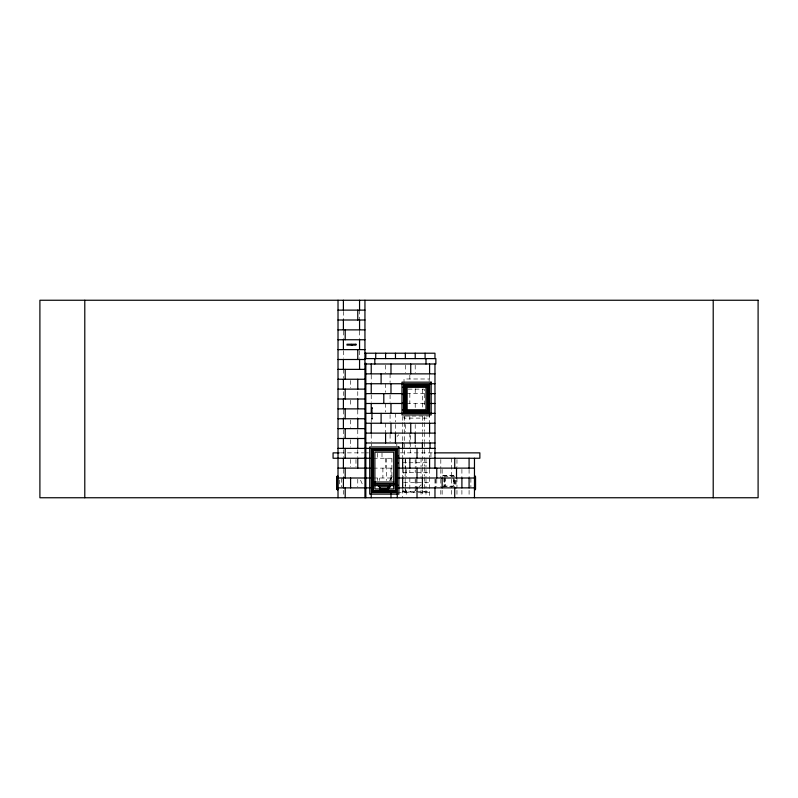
<?xml version="1.0" encoding="UTF-8"?>
<svg xmlns="http://www.w3.org/2000/svg" width="798" height="798" viewBox="0 0 798 798"><rect width="100%" height="100%" fill="white"/><g stroke="black" fill="none" stroke-linecap="round" stroke-linejoin="round"><path stroke-width="0.6" stroke-dasharray="3.99 2.99" d="M389.953 480.695L391.858 477.663M392.277 476.506L389.484 480.546L391.648 480.695M389.703 480.695L392.496 476.655M397.115 436.406L398.761 434.76M416.307 489.573L413.514 492.366L413.514 491.468M418.9 486.98L421.135 484.745M408.127 389.125L424.287 389.125L424.287 407.778M406.581 393.614L425.095 393.614M406.581 403.489L425.095 403.489M404.985 416.057L428.327 416.057M340.417 452.865L363.659 452.865M364.876 452.865L368.546 452.865M400.347 452.865L433.962 452.865M373.364 458.252L394.232 458.252M402.651 462.74L407.818 462.74M409.045 462.74L429.583 462.74M373.364 468.127L394.232 468.127M402.651 472.616L429.583 472.616M442.601 475.309L454.84 475.309M443.05 475.758L454.471 475.758M443.947 476.655L454.72 476.655M373.364 478.002L392.327 478.002M403.549 482.491L429.583 482.491M441.653 486.78L444.346 486.78L444.346 477.803M402.651 491.468L429.583 491.468M397.264 492.366L429.583 492.366M360.556 480.197L363.05 485.683M470.88 478.451L470.88 486.98M469.084 469.364L469.084 476.765M469.084 490.341L469.084 495.279M461.902 469.364L461.902 476.765M461.902 490.341L461.902 495.279M456.965 459.488L456.965 466.89M456.965 478.002L456.965 487.877M456.965 490.341L456.965 497.753M456.067 480.206L456.067 488.775M455.618 480.326L455.618 488.326M454.72 479.239L454.72 487.877M454.271 480.246L454.271 486.98M453.823 479.798L453.823 486.531L444.845 486.531L444.845 477.553M453.374 478.002L453.374 486.082L445.294 486.082L445.294 478.002M451.578 458.252L451.578 478.002M451.578 479.239L451.578 487.877M451.578 490.341L451.578 497.753M443.897 477.803L443.947 487.877M442.152 469.364L442.152 476.765M442.152 490.341L442.152 495.279M440.805 459.488L440.805 468.127M440.805 469.364L440.805 478.002M440.805 479.239L440.805 486.64M440.805 490.341L440.805 495.279M436.765 479.239L436.765 486.64M435.419 479.239L435.419 487.877M434.97 479.239L434.97 486.64M430.93 452.865L430.93 458.252M429.583 375.1L429.583 381.264M429.583 413.364L429.583 423.239M429.583 433.115L429.583 441.753M429.583 448.376L429.583 457.015M429.583 469.364L429.583 476.765M429.583 477.553L429.583 497.753M429.154 381.454L429.154 378.99L404.017 378.99L404.017 383.928M429.134 413.184L429.134 418.122L403.997 418.122L403.997 415.648M425.992 458.252L425.992 466.89M425.992 469.364L425.992 478.002M425.992 479.239L425.992 487.877M425.992 490.341L425.992 497.753M424.287 416.486L424.287 421.464M424.287 422.711L424.287 431.419M424.287 432.656L424.287 441.494M424.287 442.611L424.287 456.296M424.287 457.533L424.287 466.241M424.287 467.488L424.287 476.197M424.287 477.443L424.287 492.366M423.918 491.468L423.918 492.366M422.84 491.468L422.84 492.366M422.491 389.125L422.491 407.778M422.491 416.486L422.491 421.464M422.491 422.711L422.491 431.419M422.491 432.656L422.491 441.364M422.401 449.613L422.491 466.241M422.491 467.488L422.401 476.765M422.491 489.882L422.401 495.598M421.055 458.252L421.055 466.89M421.055 469.364L421.055 478.002M421.055 490.341L421.055 497.753M417.015 479.239L417.015 486.64M416.117 459.488L416.117 466.89M416.117 479.239L416.117 487.877M415.219 365.225L415.219 372.626M415.219 388.676L415.219 393.614M415.219 403.489L415.219 408.426M415.219 424.476L415.219 431.878M415.219 445.084L415.219 447.479M415.219 459.488L415.219 468.915M415.219 470.142L415.219 472.616M415.219 479.239L415.219 492.366M410.721 491.468L410.721 492.366M410.282 435.509L410.282 441.494M410.282 442.691L410.282 447.479M410.282 449.633L410.282 452.865M409.833 375.1L409.833 381.264M409.833 393.614L409.833 403.489M409.833 415.828L409.833 423.239M409.833 433.115L409.833 447.479M409.833 470.142L409.833 472.616M409.833 478.002L409.833 492.366M408.127 491.468L408.127 492.366M406.242 469.364L406.242 476.765M406.242 490.341L406.242 495.279M405.893 491.468L405.893 492.366M405.344 365.225L405.344 372.626M405.344 424.476L405.344 431.878M405.344 459.488L405.344 468.915M405.344 470.142L405.344 472.616M405.344 482.491L405.344 492.366M405.185 458.521L405.185 476.655M405.185 477.862L405.185 486.321M405.185 487.528L405.185 492.366M404.536 416.386L404.536 421.344M404.536 422.581L404.536 457.284M404.187 491.468L404.187 492.366M403.259 469.404L403.259 477.104M403.259 489.952L403.11 492.366M402.741 416.386L402.741 421.344M402.741 422.581L402.741 442.411M402.651 448.376L402.741 457.284M402.651 468.127L402.651 476.765M402.651 489.224L402.651 497.753M396.815 443.618L396.815 445.992M395.469 413.364L395.469 422.002M395.469 424.476L395.469 431.878M391.878 458.252L391.878 480.466M390.98 468.127L390.98 478.002M390.082 373.863L390.082 382.501M390.082 394.85L390.082 402.252M390.082 414.601L390.082 422.002M390.082 434.351L390.082 441.753M386.491 458.252L386.491 480.466M385.594 365.225L385.594 372.626M385.594 383.738L385.594 392.377M385.594 403.489L385.594 412.127M385.594 423.239L385.594 431.878M385.594 458.252L385.594 468.127M382.9 468.127L382.9 478.002M382.003 452.865L382.003 458.252M379.309 478.002L379.309 480.466M377.514 453.314L377.514 458.252M377.514 478.002L377.514 480.466M371.678 443.618L371.678 445.992M371.23 375.1L371.23 382.501M371.23 394.85L371.23 402.252M371.23 419.539L371.23 422.002M371.23 434.351L371.23 441.753M359.559 310.123L359.559 318.761M359.559 331.11L359.559 338.512M359.559 350.861L359.559 358.262M357.763 391.589L357.763 396.526M357.763 410.112L357.763 417.514M357.763 429.863L357.763 437.264M357.763 449.613L357.763 457.015M357.763 479.239L357.763 486.64M355.968 459.488L355.968 466.89M350.581 380.486L350.581 387.888M350.581 400.237L350.581 406.401M350.581 419.987L350.581 427.389M350.581 439.738L350.581 447.139M350.581 459.488L350.581 466.89M343.399 311.36L343.399 318.761M343.399 331.11L343.399 338.512M343.399 350.861L343.399 358.262M343.399 369.374L343.399 378.013M343.399 391.589L343.399 396.526M343.399 410.112L343.399 417.514M343.399 429.863L343.399 437.264M343.399 449.613L343.399 457.015M343.399 469.364L343.399 476.765M343.399 490.341L343.399 495.279M341.604 478.451L341.604 486.98M339.359 480.017L339.359 486.75"/><path stroke-width="1.2" d="M351.798 345.005L351.16 344.367L351.808 344.995M388.287 487.877L390.731 485.433M371.948 407.978L371.948 418.751M338.013 310.123L364.945 310.123M338.013 319.998L364.945 319.998M338.013 329.873L364.945 329.873M338.013 339.749L364.945 339.749M351.03 344.686L351.928 344.686M338.013 349.624L364.945 349.624M364.945 353.215L434.97 353.215L434.97 358.601M364.945 358.601L435.868 358.601L435.868 363.988L364.945 363.988M338.013 359.499L364.945 359.499M338.013 369.374L364.945 369.374M365.843 373.863L434.97 373.863M338.013 379.25L364.945 379.25M365.843 383.738L403.14 383.738M430.072 383.738L434.97 383.738M402.491 387.329L403.529 387.329M338.013 389.125L364.945 389.125M365.843 393.614L402.401 393.614M430.661 393.614L434.97 393.614M402.491 394.511L403.529 394.511M338.013 399L364.945 399M402.491 402.591L403.529 402.591M365.843 403.489L402.401 403.489M430.661 403.489L434.97 403.489M371.519 407.978L372.377 407.978M338.013 408.875L364.945 408.875M402.491 409.773L403.529 409.773M365.843 413.364L403.14 413.364M430.072 413.364L434.97 413.364M338.013 418.751L364.945 418.751M371.519 418.751L372.377 418.751M365.843 423.239L434.97 423.239M338.013 428.626L364.945 428.626M365.843 433.115L434.97 433.115M338.013 438.501L364.945 438.501M365.843 442.99L434.97 442.99M338.013 448.376L364.945 448.376M365.843 448.376L370.152 448.376M398.501 448.376L434.97 448.376M339.19 452.865L333.075 452.865L333.075 458.252L364.945 458.252M434.601 452.865L479.857 452.865L479.857 458.252L398.342 458.252M397.344 455.738L398.382 455.738M365.843 458.252L370.152 458.252M397.344 462.92L398.382 462.92M338.013 468.127L364.945 468.127M365.843 468.127L370.152 468.127M398.342 468.127L474.471 468.127M338.013 476.207L337.115 476.207L337.115 489.673L338.013 489.673M474.471 476.207L475.369 476.207L475.369 489.673L474.471 489.673M337.115 476.655L337.115 489.224M475.369 476.655L475.369 489.224M338.013 478.002L364.945 478.002M365.843 478.002L370.152 478.002M398.342 478.002L474.471 478.002M397.344 478.182L398.382 478.182M374.88 482.042L393.733 482.042M397.344 485.364L398.382 485.364M374.88 485.633L393.733 485.633M389.953 486.98L380.207 486.98L380.207 490.122M338.013 487.877L364.945 487.877M365.843 487.877L370.152 487.877M398.342 487.877L474.471 487.877M380.656 488.775L388.826 488.775M377.763 485.433L380.207 487.877M713.213 300.248L713.213 497.753M475.548 476.655L475.548 489.224M474.92 476.207L474.92 489.673M474.471 458.252L474.471 497.753M469.084 458.252L469.084 468.127M469.084 478.002L469.084 487.877M461.902 478.002L461.902 487.877M456.516 468.127L456.516 478.002M454.72 458.252L454.72 468.127M454.72 487.877L454.72 497.753M442.152 478.002L442.152 487.877M436.765 468.127L436.765 478.002M434.97 363.988L434.97 468.127M434.97 487.877L434.97 497.753M430.032 442.99L430.032 448.376M429.583 363.988L429.583 373.863M429.583 423.239L429.583 433.115M429.583 458.252L429.583 468.127M425.992 358.601L425.992 363.988M425.095 353.215L425.095 358.601M422.401 442.99L422.401 448.376M422.401 478.002L422.401 487.877M417.015 448.376L417.015 458.252M417.015 468.127L417.015 478.002M417.015 487.877L417.015 497.753M415.219 353.215L415.219 358.601M415.219 433.115L415.219 442.99M410.731 363.988L410.731 373.863M410.731 423.239L410.731 433.115M409.833 458.252L409.833 468.127M405.344 353.215L405.344 358.601M402.651 442.99L402.651 448.376M402.651 458.252L402.651 468.127M402.651 478.002L402.651 487.877M397.264 493.443L397.264 497.753M395.469 353.215L395.469 358.601M395.469 433.115L395.469 442.99M393.733 483.618L393.733 452.147L374.88 452.147L374.88 483.618M393.733 484.067L393.733 488.955L374.88 488.955L374.88 484.067M390.98 363.988L390.98 373.863M390.98 383.738L390.98 393.614M390.98 403.489L390.98 413.364M390.98 423.239L390.98 433.115M390.98 493.443L390.98 497.753M389.703 485.314L389.703 487.618M388.287 486.98L388.287 490.122M385.594 353.215L385.594 358.601M385.594 433.115L385.594 442.99M383.798 393.614L383.798 403.489M381.105 373.863L381.105 383.738M381.105 413.364L381.105 423.239M375.718 353.215L375.718 358.601M374.821 358.601L374.821 363.988M371.23 363.988L371.23 373.863M371.23 383.738L371.23 393.614M371.23 403.489L371.23 413.364M371.23 423.239L371.23 433.115M371.23 493.443L371.23 497.753M365.843 353.215L365.843 358.601M365.843 363.18L365.843 497.753M364.945 300.248L364.945 497.753M359.559 300.248L359.559 310.123M359.559 319.998L359.559 329.873M359.559 339.749L359.559 349.624M359.559 359.499L359.559 369.374M357.763 310.123L357.763 319.998M357.763 349.624L357.763 359.499M357.763 379.25L357.763 389.125M357.763 399L357.763 408.875M357.763 418.751L357.763 428.626M357.763 438.501L357.763 448.376M357.763 458.252L357.763 468.127M350.581 478.002L350.581 487.877M345.195 329.873L345.195 339.749M345.195 369.374L345.195 379.25M345.195 389.125L345.195 399M345.195 408.875L345.195 418.751M345.195 428.626L345.195 438.501M345.195 448.376L345.195 458.252M345.195 468.127L345.195 478.002M345.195 487.877L345.195 497.753M343.399 300.248L343.399 310.123M343.399 319.998L343.399 329.873M343.399 339.749L343.399 349.624M343.399 359.499L343.399 369.374M343.399 379.25L343.399 389.125M343.399 399L343.399 408.875M343.399 418.751L343.399 428.626M343.399 438.501L343.399 448.376M343.399 458.252L343.399 468.127M343.399 478.002L343.399 487.877M338.013 300.248L338.013 497.753M337.564 476.207L337.564 489.673M336.936 476.655L336.936 489.224M84.788 300.248L84.788 497.753M758.1 300.248L39.9 300.248L39.9 497.753L758.1 497.753L758.1 300.248M355.968 344.237L346.99 344.237L346.99 345.115L355.968 345.135L355.968 344.257M431.159 382.162L401.983 382.162L401.983 414.93L431.159 414.93L431.159 382.162M429.583 383.738L403.549 383.738L403.549 413.364L429.583 413.364L429.583 383.738M428.686 384.636L404.446 384.636L404.446 412.466L428.686 412.466L428.686 384.636M428.017 385.304L405.125 385.304L405.125 411.788L428.017 411.788L428.017 385.304M427.568 385.753L405.574 385.753L405.574 411.339L427.568 411.339L427.568 385.753M427.339 385.983L405.793 385.983L405.793 411.12L427.339 411.12L427.339 385.983M425.992 387.329L407.14 387.329L407.14 409.773L425.992 409.773L425.992 387.329M398.89 446.99L369.713 446.99L369.713 494.122L398.89 494.122L398.89 446.99M397.324 448.556L371.289 448.556L371.289 492.546L397.324 492.546L397.324 448.556M396.426 449.454L372.187 449.454L372.187 491.648L396.426 491.648L396.426 449.454M395.748 450.132L372.856 450.132L372.856 490.979L395.748 490.979L395.748 450.132M395.299 450.581L373.304 450.581L373.304 483.618L395.299 483.618L395.299 450.581M395.299 484.067L373.304 484.067L373.304 490.531L395.299 490.531L395.299 484.067"/></g></svg>
